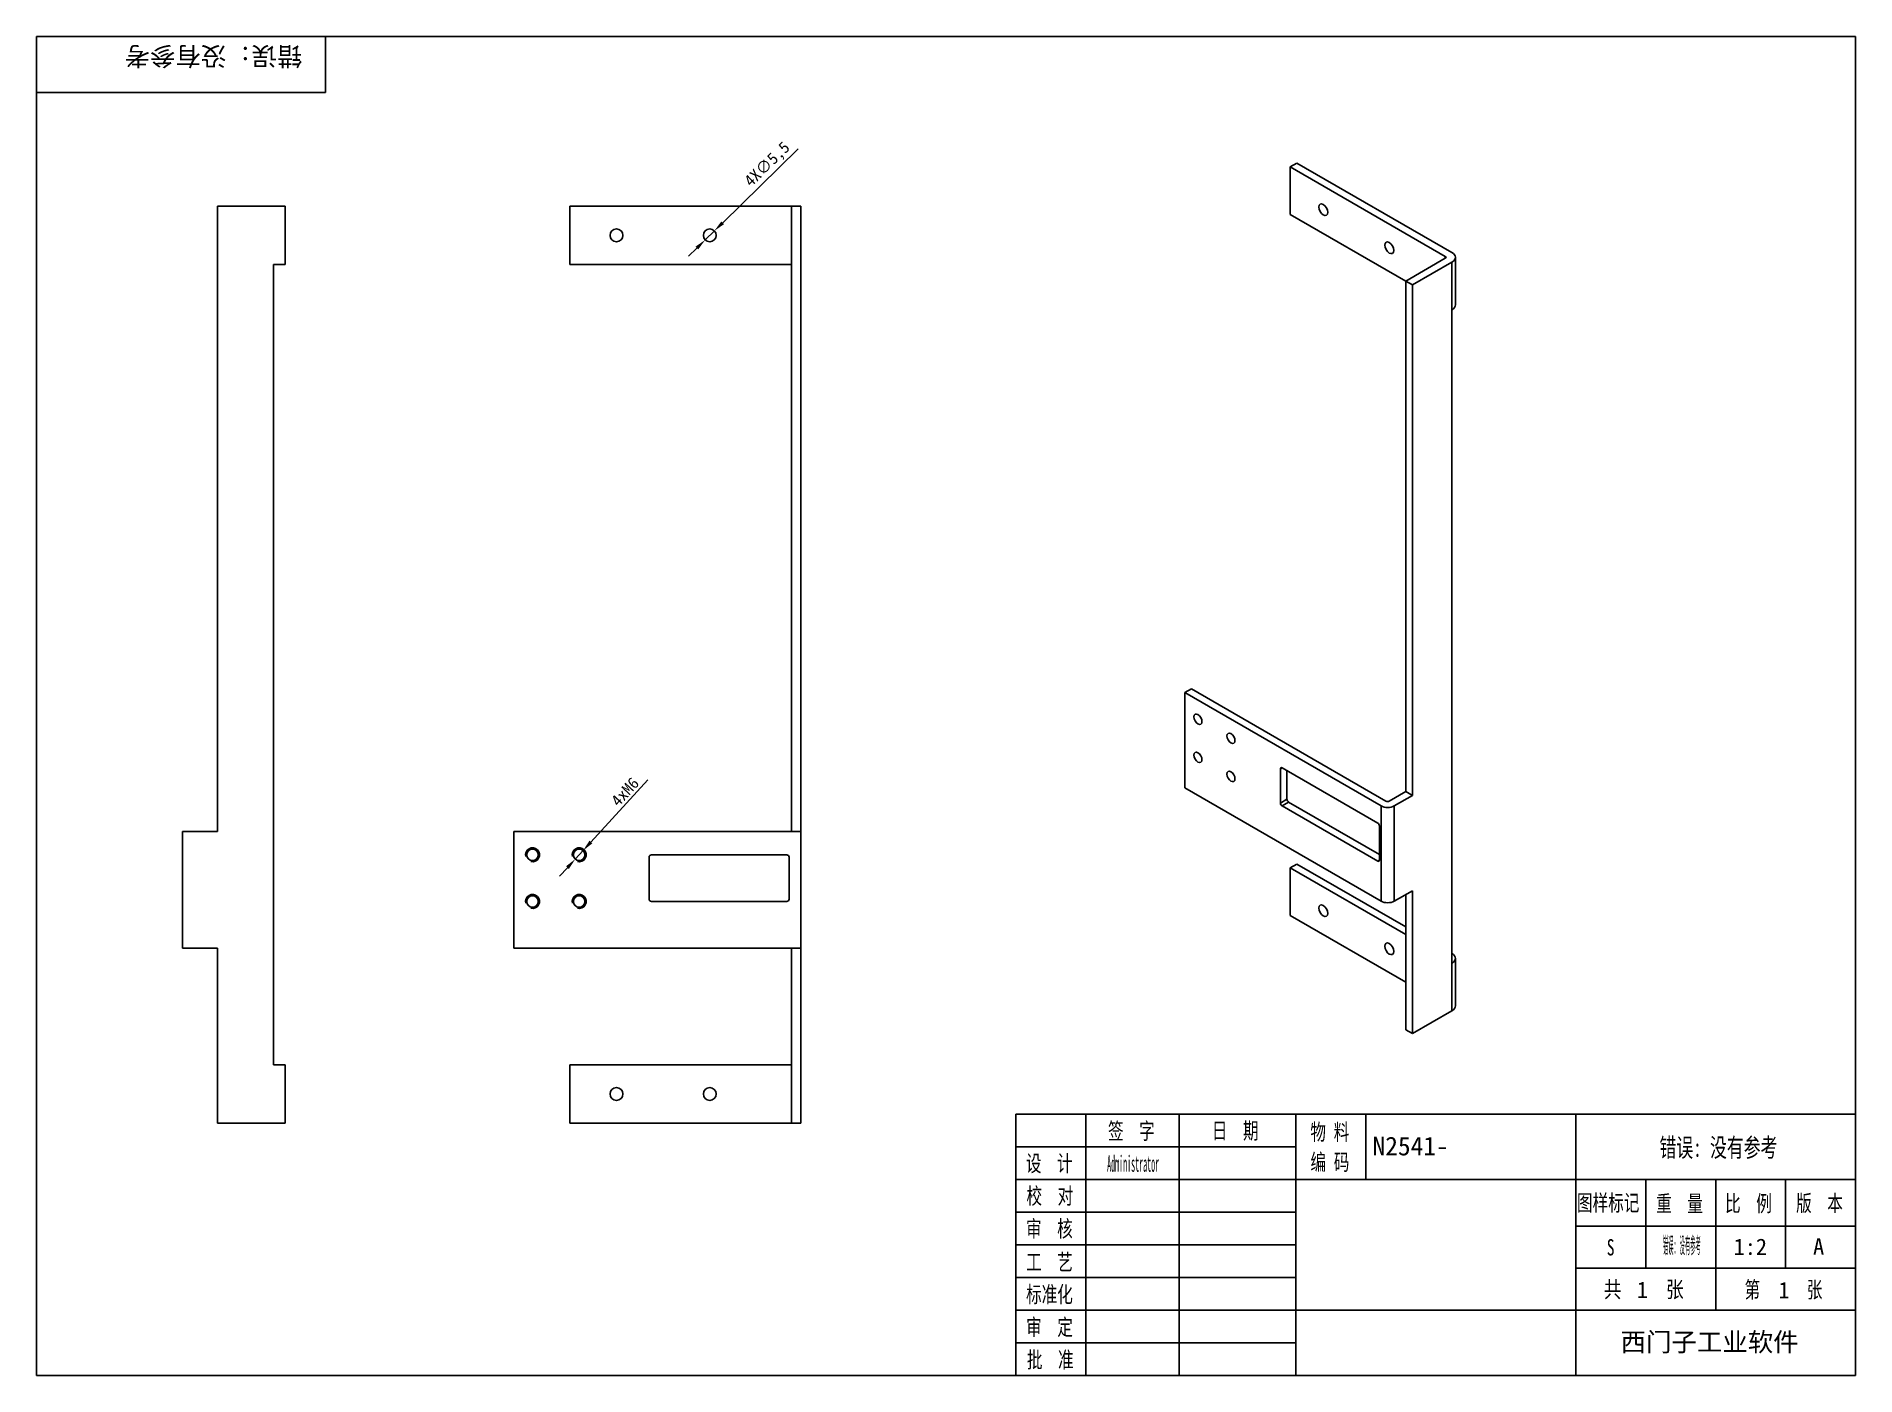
# Model space of a CAD drawing. Header units: millimetres. Extents: x 25 to 415, y 5 to 292.
import ezdxf

# ---------------------------------------------------------------- set-up
doc = ezdxf.new("R2010")
doc.units = ezdxf.units.MM
for name, color, linetype in [('0121-屏幕支架', 7, 'Continuous'), ('Default', 7, 'Continuous'), ('图框', 7, 'Continuous')]:
    doc.layers.add(name, color=color, linetype=linetype)
doc.styles.add('MtXpl_', font='SimSun.ttf')
doc.styles.add('MtXpl__1', font='')
doc.styles.get('MtXpl__1').set_extended_font_data('SimSun', bold=True)
doc.dimstyles.new('ISO-25', dxfattribs={"dimtxt": 2.5, "dimasz": 2.5, "dimexe": 1.25, "dimexo": 0.625, "dimtad": 1, "dimlfac": 2, "dimtxsty": 'Standard', "dimcen": 2.5, "dimadec": 0, "dimazin": 0, "dimtfac": 1, "dimtmove": 0, "dimatfit": 3, "dimfxl": 1, "dimarcsym": 0})

# ---------------------------------------------------------------- blocks, each defined once
blk = doc.blocks.new('*D19')
at = {"color": 0, "lineweight": -2, "transparency": 16777216}
for p, q in [((188.34, 267.9), (172.13, 252.06)), ((168.38, 248.39), (170.34, 250.32)), ((166.59, 246.65), (164.8, 244.9))]:
    blk.add_line(p, q, dxfattribs=at)
at = {"color": 0, "transparency": 16777216}
for points in [[(171.84, 252.36), (172.42, 251.77), (170.34, 250.32)], [(166.3, 246.94), (166.88, 246.35), (168.38, 248.39)]]:
    blk.add_solid(points, dxfattribs=at)
at = {"layer": 'Defpoints', "color": 0, "transparency": 16777216}
for p in [(170.34, 250.32), (168.38, 248.39)]:
    blk.add_point(p, dxfattribs=at)
at = {"color": 0, "transparency": 16777216, "insert": (181.82, 264.44), "char_height": 2.5, "attachment_point": 5, "rotation": 44.3477}
blk.add_mtext('4X∅5,5', dxfattribs=at)
blk = doc.blocks.new('*D20')
at = {"color": 0, "lineweight": -2, "transparency": 16777216}
for p, q in [((156.08, 132.68), (143.88, 119.35)), ((140.53, 115.7), (142.19, 117.51)), ((138.84, 113.85), (137.15, 112.01))]:
    blk.add_line(p, q, dxfattribs=at)
at = {"color": 0, "transparency": 16777216}
for points in [[(143.57, 119.64), (144.19, 119.07), (142.19, 117.51)], [(138.54, 114.14), (139.15, 113.57), (140.53, 115.7)]]:
    blk.add_solid(points, dxfattribs=at)
at = {"layer": 'Defpoints', "color": 0, "transparency": 16777216}
for p in [(142.19, 117.51), (140.53, 115.7)]:
    blk.add_point(p, dxfattribs=at)
at = {"color": 0, "transparency": 16777216, "insert": (151.18, 130.1), "char_height": 2.5, "attachment_point": 5, "rotation": 47.5132}
blk.add_mtext('4xM6', dxfattribs=at)

msp = doc.modelspace()

# ---------------------------------------------------------------- linework, layer by layer
at = {"layer": '0121-屏幕支架', "color": 7, "linetype": 'Continuous'}
for p, q in [((293.8088, 264.0494), (295.223, 264.8659)), ((293.8088, 264.0494), (293.8088, 253.8432)), ((293.8088, 264.0494), (327.0428, 244.8617)), ((295.223, 264.8659), (328.457, 245.6782)), ((75.8505, 255.6045), (63.8505, 255.6045)), ((63.8505, 255.6045), (63.8505, 121.6045)), ((75.8505, 255.6045), (78.3505, 255.6045)), ((78.3505, 255.6045), (78.3505, 243.1045)), ((139.3614, 255.6045), (139.3614, 243.1045)), ((139.3614, 255.6045), (186.3614, 255.6045)), ((186.3614, 255.6045), (186.8614, 255.6045)), ((186.8614, 121.6045), (186.8614, 255.6045)), ((188.8614, 255.6045), (186.8614, 255.6045)), ((188.8614, 255.6045), (188.8614, 121.6045)), ((293.8088, 253.8432), (318.5575, 239.5545)), ((75.8505, 243.1045), (75.8505, 71.6045)), ((78.3505, 243.1045), (75.8505, 243.1045)), ((139.3614, 243.1045), (186.3614, 243.1045)), ((186.8614, 243.1045), (186.3614, 243.1045)), ((318.5575, 239.5545), (327.0428, 244.4535)), ((328.457, 243.637), (319.9717, 238.738)), ((327.0428, 244.4535), (327.0428, 244.8617)), ((328.457, 233.4308), (328.457, 243.637)), ((329.1893, 234.4514), (329.1893, 244.6576)), ((318.5575, 130.144), (318.5575, 239.5545)), ((319.9717, 238.738), (318.5575, 239.5545)), ((319.9717, 238.738), (319.9717, 129.3275)), ((328.457, 233.4308), (328.457, 93.4016)), ((271.1814, 151.3729), (272.5956, 152.1894)), ((272.5956, 152.1894), (314.3149, 128.1027)), ((271.1814, 130.9605), (271.1814, 151.3729)), ((271.1814, 151.3729), (313.2542, 127.0821)), ((292.041, 135.2471), (291.6875, 135.0429)), ((291.6875, 127.6945), (291.6875, 135.0429)), ((292.041, 135.2471), (312.5471, 123.4079)), ((293.1017, 128.511), (293.1017, 134.6347)), ((313.2542, 106.6697), (271.1814, 130.9605)), ((318.5575, 130.144), (315.022, 128.1027)), ((319.9717, 129.3275), (316.0827, 127.0821)), ((319.9717, 129.3275), (318.5575, 130.144)), ((291.6875, 127.6945), (293.1017, 128.511)), ((293.4552, 127.8986), (292.041, 127.0821)), ((312.5471, 115.2429), (292.041, 127.0821)), ((312.9007, 116.6718), (293.4552, 127.8986)), ((313.2542, 127.0821), (313.2542, 106.6697)), ((316.0827, 127.0821), (316.0827, 106.6697)), ((56.3505, 121.6045), (58.3505, 121.6045)), ((56.3505, 121.6045), (56.3505, 96.6045)), ((63.8505, 121.6045), (58.3505, 121.6045)), ((127.3614, 96.6045), (127.3614, 121.6045)), ((127.3614, 121.6045), (186.8614, 121.6045)), ((186.8614, 121.6045), (188.8614, 121.6045)), ((188.8614, 121.6045), (188.8614, 96.6045)), ((312.9007, 122.7955), (312.9007, 115.447)), ((156.3614, 107.1045), (156.3614, 116.1045)), ((156.8614, 116.6045), (185.8614, 116.6045)), ((186.3614, 116.1045), (186.3614, 107.1045)), ((295.223, 114.6305), (293.8088, 113.814)), ((293.8088, 113.814), (293.8088, 103.6078)), ((293.8088, 113.814), (318.5575, 99.5253)), ((318.5575, 101.1583), (295.223, 114.6305)), ((312.5471, 115.2429), (312.9007, 115.447)), ((185.8614, 106.6045), (156.8614, 106.6045)), ((319.9717, 108.9151), (316.0827, 106.6697)), ((318.5575, 108.0986), (318.5575, 79.1129)), ((319.9717, 108.9151), (319.9717, 78.2964)), ((293.8088, 103.6078), (318.5575, 89.3191)), ((56.3505, 96.6045), (58.3505, 96.6045)), ((63.8505, 96.6045), (58.3505, 96.6045)), ((63.8505, 96.6045), (63.8505, 59.1045)), ((186.8614, 96.6045), (127.3614, 96.6045)), ((186.8614, 96.6045), (188.8614, 96.6045)), ((186.8614, 96.6045), (186.8614, 59.1045)), ((188.8614, 96.6045), (188.8614, 59.1045)), ((329.1893, 84.216), (329.1893, 94.4222)), ((328.457, 83.1954), (328.457, 93.4016)), ((319.9717, 78.2964), (328.457, 83.1954)), ((318.5575, 79.1129), (319.9717, 78.2964)), ((75.8505, 71.6045), (78.3505, 71.6045)), ((78.3505, 71.6045), (78.3505, 59.1045)), ((139.3614, 71.6045), (139.3614, 59.1045)), ((139.3614, 71.6045), (186.3614, 71.6045)), ((186.3614, 71.6045), (186.8614, 71.6045)), ((63.8505, 59.1045), (75.8505, 59.1045)), ((78.3505, 59.1045), (75.8505, 59.1045)), ((139.3614, 59.1045), (186.3614, 59.1045)), ((186.8614, 59.1045), (186.3614, 59.1045)), ((186.8614, 59.1045), (188.8614, 59.1045))]:
    msp.add_line(p, q, dxfattribs=at)
for centre, radius in [((149.3614, 249.3545), 1.375), ((169.3614, 249.3545), 1.375), ((131.3614, 116.6045), 1.2293), ((141.3614, 116.6045), 1.2293), ((131.3614, 106.6045), 1.2293), ((141.3614, 106.6045), 1.2293), ((149.3614, 65.3545), 1.375), ((169.3614, 65.3545), 1.375)]:
    msp.add_circle(centre, radius, dxfattribs=at)
for centre, radius, start, end in [((131.3614, 116.6045), 1.5, 255, 195), ((141.3614, 116.6045), 1.5, 255, 195), ((156.8614, 116.1045), 0.5, 90, 180), ((185.8614, 116.1045), 0.5, 0, 90), ((131.3614, 106.6045), 1.5, 255, 195), ((141.3614, 106.6045), 1.5, 255, 195), ((156.8614, 107.1045), 0.5, 180, 270), ((185.8614, 107.1045), 0.5, 270, 0)]:
    msp.add_arc(centre, radius, start, end, dxfattribs=at)
for centre, major_axis in [((300.8799, 254.8638), (-0.6875, 1.1908)), ((315.022, 246.6989), (-0.6875, 1.1908)), ((274.0098, 145.6574), (-0.6146, 1.0646)), ((281.0809, 141.5749), (-0.6146, 1.0646)), ((274.0098, 137.4924), (-0.6146, 1.0646)), ((281.0809, 133.41), (-0.6146, 1.0646)), ((300.8799, 104.6284), (-0.6875, 1.1908)), ((315.022, 96.4635), (-0.6875, 1.1908))]:
    msp.add_ellipse(centre, major_axis=major_axis, ratio=0.57735027, dxfattribs=at)
for centre, major_axis, start_param, end_param in [((326.6893, 244.6576), (-0.5, 0), 2.35619449, 3.92699082), ((326.6893, 244.6576), (-2.5, 0), 2.35619449, 3.92699082), ((326.6893, 234.4514), (-2.5, 0), 2.35619449, 3.14159265), ((292.041, 134.8388), (0.25, -0.433), 2.35619449, 3.92699082), ((292.041, 127.4904), (0.25, -0.433), 3.92699082, 5.49778714), ((293.4552, 128.3068), (-0.25, 0.433), 0.78539816, 2.35619449), ((314.6684, 127.8986), (-2, 0), 0.78539816, 2.35619449), ((314.6684, 128.3068), (0.5, 0), 3.92699082, 5.49778714), ((312.5471, 122.9996), (-0.25, 0.433), 3.92699082, 5.49778714), ((312.5471, 115.6511), (-0.25, 0.433), 2.35619449, 3.92699082), ((314.6684, 107.4862), (-2, 0), 0.78539816, 2.35619449), ((326.6893, 94.4222), (-2.5, 0), 2.35619449, 3.92699082), ((326.6893, 84.216), (-2.5, 0), 2.35619449, 3.14159265)]:
    msp.add_ellipse(centre, major_axis=major_axis, ratio=0.57735027, start_param=start_param, end_param=end_param, dxfattribs=at)
at = {"layer": 'Default', "color": 7, "linetype": 'Continuous'}
for p, q in [((250, 61), (250, 5)), ((270, 61), (270, 5)), ((310, 61), (310, 47)), ((235, 54), (295, 54)), ((235, 47), (415, 47)), ((385, 47.003), (385, 19)), ((235, 40), (295, 40)), ((355, 28.003), (415, 28.003))]:
    msp.add_line(p, q, dxfattribs=at)
at = {"layer": '图框', "color": 7, "linetype": 'Continuous'}
for p, q in [((25, 5), (25, 292)), ((25, 292), (415, 292)), ((87, 292), (87, 280)), ((415, 292), (415, 5)), ((87, 280), (25, 280)), ((415, 61), (235, 61)), ((235, 5), (235, 61)), ((295, 5), (295, 61)), ((355, 61), (355, 5)), ((235, 5), (235, 54)), ((355, 47), (415, 47)), ((370, 47.003), (370, 28.003)), ((400, 47.003), (400, 28.003)), ((355, 37), (415, 37)), ((235, 33), (295, 33)), ((235, 26), (295, 26)), ((235, 19), (415, 19)), ((235, 12), (295, 12)), ((415, 5), (25, 5))]:
    msp.add_line(p, q, dxfattribs=at)

# ---------------------------------------------------------------- texts
at = {"layer": '图框', "color": 7, "style": 'MtXpl_'}
for s, width, p in [('签  字', 0.7, (254.7228, 55.674)), ('日  期', 0.7, (276.9893, 55.7261)), ('物 料', 0.7, (298.1146, 55.4581)), ('设  计', 0.7, (237.1279, 48.7336)), ('编 码', 0.7, (298.1283, 49.0186)), ('校  对', 0.7, (237.2493, 41.7632)), ('图样标记', 0.7, (355.2775, 40.2793)), ('重  量', 0.7, (372.2417, 40.123)), ('比  例', 0.7, (387.0144, 40.1437)), ('版  本', 0.7, (402.2471, 40.2101)), ('审  核', 0.7, (237.1552, 34.739)), ('工  艺', 0.7, (237.169, 27.5775)), ('S', 0.7, (361.6502, 30.751)), ('标准化', 0.7, (237.1658, 20.6579)), ('共     张', 0.8, (361.0007, 21.7335)), ('第      张', 0.7, (391.1991, 21.6805)), ('审  定', 0.7, (237.1862, 13.6433)), ('批  准', 0.7, (237.3447, 6.6539))]:
    msp.add_text(s, height=3.5, dxfattribs=dict(at, width=width)).set_placement(p)
at = {"layer": '图框', "color": 7, "style": 'MtXpl__1'}
msp.add_text('西门子工业软件', height=4, dxfattribs=at).set_placement((364.6055, 10.2006))
at = {"layer": '图框', "color": 7, "linetype": 'Continuous', "insert": (64.3403, 285.7429), "char_height": 4, "attachment_point": 2, "rotation": 180}
msp.add_mtext('{\\pxsm0.9;\\f宋体|b0||i0||c0|p34;\\W1.; 错误: 没有参考\\P}', dxfattribs=at)
at = {"layer": '图框', "color": 7, "linetype": 'Continuous'}
for s, insert, char_height, attachment_point in [('{\\pxsm0.9;\\f宋体|b0||i0||c0|p34;\\W1.;N2541-\\P}', (319.6052, 56.198), 4, 2), ('{\\pxsm0.9;\\f宋体|b0||i0||c0|p34;\\W0.6625579021; 错误: 没有参考\\P}', (384.6987, 55.8767), 4, 2), ('{\\pxsm0.9;\\f宋体|b0||i0||c0|p34;\\W0.3003663004;Administrator\\P}', (260.1173, 52.1752), 3.5, 2), ('{\\pxsm0.9;\\f宋体|b0||i0||c0|p34;\\W0.231395911; 错误: 没有参考\\P}', (377.4158, 34.6757), 3.5, 2), ('{\\pxsm0.9;\\f宋体|b0||i0||c0|p34;\\W1.;1:2\\P}', (392.4316, 34.3643), 3.5, 2), ('{\\pxsm0.9;\\f宋体|b0||i0||c0|p34;\\W1.;A\\P}', (407.0731, 34.4184), 3.5, 2), ('{\\pxsm0.9;\\f宋体|b0||i0||c0|p34;\\W1.;1\\P}', (370.4972, 25.1488), 3.5, 3), ('{\\pxsm0.9;\\f宋体|b0||i0||c0|p34;\\W1.;1\\P}', (399.6374, 25.0756), 3.5, 2)]:
    msp.add_mtext(s, dxfattribs=dict(at, insert=insert, char_height=char_height, attachment_point=attachment_point))

# ---------------------------------------------------------------- dimensions: what is measured, and where the dimension line sits
for p1, p2, text, picture, middle in [((168.3781, 248.3934), (170.3447, 250.3156), '4X<>', '*D19', (183.2717, 262.9516)), ((140.5311, 115.698), (142.1917, 117.511), '4xM6', '*D20', (152.5637, 128.8353))]:
    dim = msp.add_diameter_dim_2p(p1=p1, p2=p2, text=text, dimstyle='ISO-25')
    dim.commit()
    dim.dimension.update_dxf_attribs({"geometry": picture, "text_midpoint": middle, "dimtype": 163})

doc.saveas('drawing.dxf')
